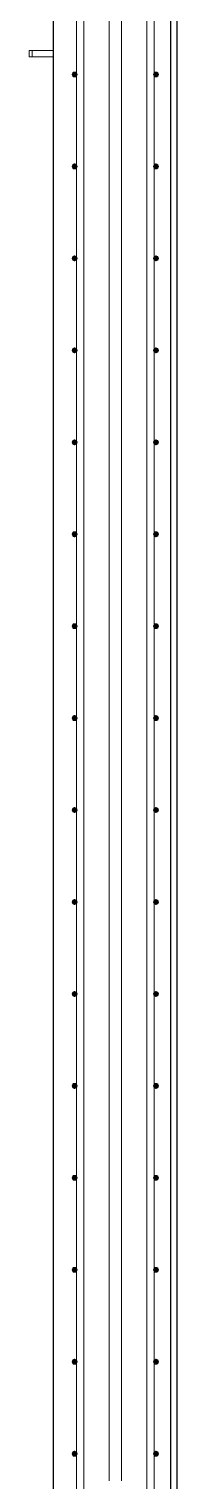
# Model space of a CAD drawing. Header units: millimetres. Extents: x 20 to 15200, y -2824 to 20808.
# Drawn here: x 7450 to 7690, y -213 to 2140 of the extents above; entities that cross this region are included whole.
import ezdxf

# ---------------------------------------------------------------- set-up
doc = ezdxf.new("R2010")
doc.units = ezdxf.units.MM
for name, color, linetype, lineweight in [('A-GENM', 13, 'Continuous', 18), ('A-WALL', 113, 'Continuous', 25), ('S-RBAR', 171, 'Continuous', 18)]:
    doc.layers.add(name, color=color, linetype=linetype, lineweight=lineweight)

# ---------------------------------------------------------------- blocks, each defined once
blk = doc.blocks.new('RR spread anchor face based - RR-SA-2_5-150-1726819-Elevation Right 1')
at = {"layer": 'A-GENM'}
for p, q in [((20224.6, 6510), (20229.6, 6510)), ((20224.6, 6510), (20224.6, 6500)), ((20229.6, 6500), (20224.6, 6500)), ((20229.6, 6510), (20264.6, 6510)), ((20229.6, 6510), (20229.6, 6500)), ((20264.6, 6500), (20229.6, 6500))]:
    blk.add_line(p, q, dxfattribs=at)

msp = doc.modelspace()

# ---------------------------------------------------------------- hatches: boundary and pattern name
at = {"layer": 'S-RBAR'}
for points in [[(7524.4, 2062.4), (7528.4, 2066.4), (7524.4, 2070.4), (7520.4, 2066.4)], [(7656.4, 2062.4), (7660.4, 2066.4), (7656.4, 2070.4), (7652.4, 2066.4)], [(7524.4, 1913.4), (7528.4, 1917.4), (7524.4, 1921.4), (7520.4, 1917.4)], [(7656.4, 1913.4), (7660.4, 1917.4), (7656.4, 1921.4), (7652.4, 1917.4)], [(7524.4, 1764.4), (7528.4, 1768.4), (7524.4, 1772.4), (7520.4, 1768.4)], [(7656.4, 1764.4), (7660.4, 1768.4), (7656.4, 1772.4), (7652.4, 1768.4)], [(7524.4, 1615.3), (7528.4, 1619.3), (7524.4, 1623.3), (7520.4, 1619.3)], [(7656.4, 1615.3), (7660.4, 1619.3), (7656.4, 1623.3), (7652.4, 1619.3)], [(7524.4, 1466.3), (7528.4, 1470.3), (7524.4, 1474.3), (7520.4, 1470.3)], [(7656.4, 1466.3), (7660.4, 1470.3), (7656.4, 1474.3), (7652.4, 1470.3)], [(7524.4, 1317.3), (7528.4, 1321.3), (7524.4, 1325.3), (7520.4, 1321.3)], [(7656.4, 1317.3), (7660.4, 1321.3), (7656.4, 1325.3), (7652.4, 1321.3)], [(7524.4, 1168.3), (7528.4, 1172.3), (7524.4, 1176.3), (7520.4, 1172.3)], [(7656.4, 1168.3), (7660.4, 1172.3), (7656.4, 1176.3), (7652.4, 1172.3)], [(7524.4, 1019.3), (7528.4, 1023.3), (7524.4, 1027.3), (7520.4, 1023.3)], [(7656.4, 1019.3), (7660.4, 1023.3), (7656.4, 1027.3), (7652.4, 1023.3)], [(7524.4, 870.3), (7528.4, 874.3), (7524.4, 878.3), (7520.4, 874.3)], [(7656.4, 870.3), (7660.4, 874.3), (7656.4, 878.3), (7652.4, 874.3)], [(7524.4, 721.2), (7528.4, 725.2), (7524.4, 729.2), (7520.4, 725.2)], [(7656.4, 721.2), (7660.4, 725.2), (7656.4, 729.2), (7652.4, 725.2)], [(7524.4, 572.2), (7528.4, 576.2), (7524.4, 580.2), (7520.4, 576.2)], [(7656.4, 572.2), (7660.4, 576.2), (7656.4, 580.2), (7652.4, 576.2)], [(7524.4, 423.2), (7528.4, 427.2), (7524.4, 431.2), (7520.4, 427.2)], [(7656.4, 423.2), (7660.4, 427.2), (7656.4, 431.2), (7652.4, 427.2)], [(7524.4, 274.2), (7528.4, 278.2), (7524.4, 282.2), (7520.4, 278.2)], [(7656.4, 274.2), (7660.4, 278.2), (7656.4, 282.2), (7652.4, 278.2)], [(7524.4, 125.2), (7528.4, 129.2), (7524.4, 133.2), (7520.4, 129.2)], [(7656.4, 125.2), (7660.4, 129.2), (7656.4, 133.2), (7652.4, 129.2)], [(7524.4, -23.8), (7528.4, -19.8), (7524.4, -15.8), (7520.4, -19.8)], [(7656.4, -23.8), (7660.4, -19.8), (7656.4, -15.8), (7652.4, -19.8)], [(7524.4, -172.9), (7528.4, -168.9), (7524.4, -164.9), (7520.4, -168.9)], [(7656.4, -172.9), (7660.4, -168.9), (7656.4, -164.9), (7652.4, -168.9)]]:
    msp.add_hatch(color=256, dxfattribs=at).paths.add_polyline_path(points)
h = msp.add_hatch(color=256, dxfattribs=at)
edge = h.paths.add_edge_path()
edge.add_arc((7524.4, 2066.4), 4, 0, 360)
h = msp.add_hatch(color=256, dxfattribs=at)
edge = h.paths.add_edge_path()
edge.add_arc((7656.4, 2066.4), 4, 0, 360)
h = msp.add_hatch(color=256, dxfattribs=at)
edge = h.paths.add_edge_path()
edge.add_arc((7524.4, 1917.4), 4, 0, 360)
h = msp.add_hatch(color=256, dxfattribs=at)
edge = h.paths.add_edge_path()
edge.add_arc((7656.4, 1917.4), 4, 0, 360)
h = msp.add_hatch(color=256, dxfattribs=at)
edge = h.paths.add_edge_path()
edge.add_arc((7524.4, 1768.4), 4, 0, 360)
h = msp.add_hatch(color=256, dxfattribs=at)
edge = h.paths.add_edge_path()
edge.add_arc((7656.4, 1768.4), 4, 0, 360)
h = msp.add_hatch(color=256, dxfattribs=at)
edge = h.paths.add_edge_path()
edge.add_arc((7524.4, 1619.3), 4, 0, 360)
h = msp.add_hatch(color=256, dxfattribs=at)
edge = h.paths.add_edge_path()
edge.add_arc((7656.4, 1619.3), 4, 0, 360)
h = msp.add_hatch(color=256, dxfattribs=at)
edge = h.paths.add_edge_path()
edge.add_arc((7524.4, 1470.3), 4, 0, 360)
h = msp.add_hatch(color=256, dxfattribs=at)
edge = h.paths.add_edge_path()
edge.add_arc((7656.4, 1470.3), 4, 0, 360)
h = msp.add_hatch(color=256, dxfattribs=at)
edge = h.paths.add_edge_path()
edge.add_arc((7524.4, 1321.3), 4, 0, 360)
h = msp.add_hatch(color=256, dxfattribs=at)
edge = h.paths.add_edge_path()
edge.add_arc((7656.4, 1321.3), 4, 0, 360)
h = msp.add_hatch(color=256, dxfattribs=at)
edge = h.paths.add_edge_path()
edge.add_arc((7524.4, 1172.3), 4, 0, 360)
h = msp.add_hatch(color=256, dxfattribs=at)
edge = h.paths.add_edge_path()
edge.add_arc((7656.4, 1172.3), 4, 0, 360)
h = msp.add_hatch(color=256, dxfattribs=at)
edge = h.paths.add_edge_path()
edge.add_arc((7524.4, 1023.3), 4, 0, 360)
h = msp.add_hatch(color=256, dxfattribs=at)
edge = h.paths.add_edge_path()
edge.add_arc((7656.4, 1023.3), 4, 0, 360)
h = msp.add_hatch(color=256, dxfattribs=at)
edge = h.paths.add_edge_path()
edge.add_arc((7524.4, 874.3), 4, 0, 360)
h = msp.add_hatch(color=256, dxfattribs=at)
edge = h.paths.add_edge_path()
edge.add_arc((7656.4, 874.3), 4, 0, 360)
h = msp.add_hatch(color=256, dxfattribs=at)
edge = h.paths.add_edge_path()
edge.add_arc((7524.4, 725.2), 4, 0, 360)
h = msp.add_hatch(color=256, dxfattribs=at)
edge = h.paths.add_edge_path()
edge.add_arc((7656.4, 725.2), 4, 0, 360)
h = msp.add_hatch(color=256, dxfattribs=at)
edge = h.paths.add_edge_path()
edge.add_arc((7524.4, 576.2), 4, 0, 360)
h = msp.add_hatch(color=256, dxfattribs=at)
edge = h.paths.add_edge_path()
edge.add_arc((7656.4, 576.2), 4, 0, 360)
h = msp.add_hatch(color=256, dxfattribs=at)
edge = h.paths.add_edge_path()
edge.add_arc((7524.4, 427.2), 4, 0, 360)
h = msp.add_hatch(color=256, dxfattribs=at)
edge = h.paths.add_edge_path()
edge.add_arc((7656.4, 427.2), 4, 0, 360)
h = msp.add_hatch(color=256, dxfattribs=at)
edge = h.paths.add_edge_path()
edge.add_arc((7524.4, 278.2), 4, 0, 360)
h = msp.add_hatch(color=256, dxfattribs=at)
edge = h.paths.add_edge_path()
edge.add_arc((7656.4, 278.2), 4, 0, 360)
h = msp.add_hatch(color=256, dxfattribs=at)
edge = h.paths.add_edge_path()
edge.add_arc((7524.4, 129.2), 4, 0, 360)
h = msp.add_hatch(color=256, dxfattribs=at)
edge = h.paths.add_edge_path()
edge.add_arc((7656.4, 129.2), 4, 0, 360)
h = msp.add_hatch(color=256, dxfattribs=at)
edge = h.paths.add_edge_path()
edge.add_arc((7524.4, -19.8), 4, 0, 360)
h = msp.add_hatch(color=256, dxfattribs=at)
edge = h.paths.add_edge_path()
edge.add_arc((7656.4, -19.8), 4, 0, 360)
h = msp.add_hatch(color=256, dxfattribs=at)
edge = h.paths.add_edge_path()
edge.add_arc((7524.4, -168.9), 4, 0, 360)
h = msp.add_hatch(color=256, dxfattribs=at)
edge = h.paths.add_edge_path()
edge.add_arc((7656.4, -168.9), 4, 0, 360)

# ---------------------------------------------------------------- linework, layer by layer
at = {"layer": 'A-WALL'}
for p, q in [((7490.4, -1395), (7490.4, 7085)), ((7680.4, -1395), (7680.4, 3650)), ((7690.4, 3650), (7690.4, -1395))]:
    msp.add_line(p, q, dxfattribs=at)
at = {"layer": 'S-RBAR'}
for p, q in [((7527.5, -1365), (7527.5, 7435)), ((7539.5, -1365), (7539.5, 7435)), ((7580.5, 573.9), (7580.5, 7423)), ((7600.5, 573.9), (7600.5, 7423)), ((7641.3, -1365), (7641.3, 7435)), ((7653.3, -1365), (7653.3, 7435)), ((7524.4, 2070.4), (7520.4, 2066.4)), ((7520.4, 2066.4), (7524.4, 2062.4)), ((7528.4, 2066.4), (7524.4, 2070.4)), ((7524.4, 2062.4), (7528.4, 2066.4)), ((7656.4, 2070.4), (7652.4, 2066.4)), ((7652.4, 2066.4), (7656.4, 2062.4)), ((7660.4, 2066.4), (7656.4, 2070.4)), ((7656.4, 2062.4), (7660.4, 2066.4)), ((7524.4, 1921.4), (7520.4, 1917.4)), ((7520.4, 1917.4), (7524.4, 1913.4)), ((7528.4, 1917.4), (7524.4, 1921.4)), ((7524.4, 1913.4), (7528.4, 1917.4)), ((7656.4, 1921.4), (7652.4, 1917.4)), ((7652.4, 1917.4), (7656.4, 1913.4)), ((7660.4, 1917.4), (7656.4, 1921.4)), ((7656.4, 1913.4), (7660.4, 1917.4)), ((7524.4, 1772.4), (7520.4, 1768.4)), ((7520.4, 1768.4), (7524.4, 1764.4)), ((7528.4, 1768.4), (7524.4, 1772.4)), ((7524.4, 1764.4), (7528.4, 1768.4)), ((7656.4, 1772.4), (7652.4, 1768.4)), ((7652.4, 1768.4), (7656.4, 1764.4)), ((7660.4, 1768.4), (7656.4, 1772.4)), ((7656.4, 1764.4), (7660.4, 1768.4)), ((7524.4, 1623.3), (7520.4, 1619.3)), ((7520.4, 1619.3), (7524.4, 1615.3)), ((7528.4, 1619.3), (7524.4, 1623.3)), ((7524.4, 1615.3), (7528.4, 1619.3)), ((7656.4, 1623.3), (7652.4, 1619.3)), ((7652.4, 1619.3), (7656.4, 1615.3)), ((7660.4, 1619.3), (7656.4, 1623.3)), ((7656.4, 1615.3), (7660.4, 1619.3)), ((7524.4, 1474.3), (7520.4, 1470.3)), ((7520.4, 1470.3), (7524.4, 1466.3)), ((7528.4, 1470.3), (7524.4, 1474.3)), ((7524.4, 1466.3), (7528.4, 1470.3)), ((7656.4, 1474.3), (7652.4, 1470.3)), ((7652.4, 1470.3), (7656.4, 1466.3)), ((7660.4, 1470.3), (7656.4, 1474.3)), ((7656.4, 1466.3), (7660.4, 1470.3)), ((7524.4, 1325.3), (7520.4, 1321.3)), ((7520.4, 1321.3), (7524.4, 1317.3)), ((7528.4, 1321.3), (7524.4, 1325.3)), ((7524.4, 1317.3), (7528.4, 1321.3)), ((7656.4, 1325.3), (7652.4, 1321.3)), ((7652.4, 1321.3), (7656.4, 1317.3)), ((7660.4, 1321.3), (7656.4, 1325.3)), ((7656.4, 1317.3), (7660.4, 1321.3)), ((7524.4, 1176.3), (7520.4, 1172.3)), ((7520.4, 1172.3), (7524.4, 1168.3)), ((7528.4, 1172.3), (7524.4, 1176.3)), ((7524.4, 1168.3), (7528.4, 1172.3)), ((7656.4, 1176.3), (7652.4, 1172.3)), ((7652.4, 1172.3), (7656.4, 1168.3)), ((7660.4, 1172.3), (7656.4, 1176.3)), ((7656.4, 1168.3), (7660.4, 1172.3)), ((7524.4, 1027.3), (7520.4, 1023.3)), ((7520.4, 1023.3), (7524.4, 1019.3)), ((7528.4, 1023.3), (7524.4, 1027.3)), ((7524.4, 1019.3), (7528.4, 1023.3)), ((7656.4, 1027.3), (7652.4, 1023.3)), ((7652.4, 1023.3), (7656.4, 1019.3)), ((7660.4, 1023.3), (7656.4, 1027.3)), ((7656.4, 1019.3), (7660.4, 1023.3)), ((7524.4, 878.3), (7520.4, 874.3)), ((7520.4, 874.3), (7524.4, 870.3)), ((7528.4, 874.3), (7524.4, 878.3)), ((7524.4, 870.3), (7528.4, 874.3)), ((7656.4, 878.3), (7652.4, 874.3)), ((7652.4, 874.3), (7656.4, 870.3)), ((7660.4, 874.3), (7656.4, 878.3)), ((7656.4, 870.3), (7660.4, 874.3)), ((7524.4, 729.2), (7520.4, 725.2)), ((7520.4, 725.2), (7524.4, 721.2)), ((7528.4, 725.2), (7524.4, 729.2)), ((7524.4, 721.2), (7528.4, 725.2)), ((7656.4, 729.2), (7652.4, 725.2)), ((7652.4, 725.2), (7656.4, 721.2)), ((7660.4, 725.2), (7656.4, 729.2)), ((7656.4, 721.2), (7660.4, 725.2)), ((7524.4, 580.2), (7520.4, 576.2)), ((7520.4, 576.2), (7524.4, 572.2)), ((7528.4, 576.2), (7524.4, 580.2)), ((7524.4, 572.2), (7528.4, 576.2)), ((7580.5, 573.9), (7580.5, 567.3)), ((7580.5, -213), (7580.5, 567.3)), ((7600.5, 573.9), (7600.5, 567.3)), ((7600.5, -213), (7600.5, 567.3)), ((7656.4, 580.2), (7652.4, 576.2)), ((7652.4, 576.2), (7656.4, 572.2)), ((7660.4, 576.2), (7656.4, 580.2)), ((7656.4, 572.2), (7660.4, 576.2)), ((7524.4, 431.2), (7520.4, 427.2)), ((7520.4, 427.2), (7524.4, 423.2)), ((7528.4, 427.2), (7524.4, 431.2)), ((7524.4, 423.2), (7528.4, 427.2)), ((7656.4, 431.2), (7652.4, 427.2)), ((7652.4, 427.2), (7656.4, 423.2)), ((7660.4, 427.2), (7656.4, 431.2)), ((7656.4, 423.2), (7660.4, 427.2)), ((7524.4, 282.2), (7520.4, 278.2)), ((7520.4, 278.2), (7524.4, 274.2)), ((7528.4, 278.2), (7524.4, 282.2)), ((7524.4, 274.2), (7528.4, 278.2)), ((7656.4, 282.2), (7652.4, 278.2)), ((7652.4, 278.2), (7656.4, 274.2)), ((7660.4, 278.2), (7656.4, 282.2)), ((7656.4, 274.2), (7660.4, 278.2)), ((7524.4, 133.2), (7520.4, 129.2)), ((7520.4, 129.2), (7524.4, 125.2)), ((7528.4, 129.2), (7524.4, 133.2)), ((7524.4, 125.2), (7528.4, 129.2)), ((7656.4, 133.2), (7652.4, 129.2)), ((7652.4, 129.2), (7656.4, 125.2)), ((7660.4, 129.2), (7656.4, 133.2)), ((7656.4, 125.2), (7660.4, 129.2)), ((7524.4, -15.8), (7520.4, -19.8)), ((7520.4, -19.8), (7524.4, -23.8)), ((7528.4, -19.8), (7524.4, -15.8)), ((7524.4, -23.8), (7528.4, -19.8)), ((7656.4, -15.8), (7652.4, -19.8)), ((7652.4, -19.8), (7656.4, -23.8)), ((7660.4, -19.8), (7656.4, -15.8)), ((7656.4, -23.8), (7660.4, -19.8)), ((7524.4, -164.9), (7520.4, -168.9)), ((7520.4, -168.9), (7524.4, -172.9)), ((7528.4, -168.9), (7524.4, -164.9)), ((7524.4, -172.9), (7528.4, -168.9)), ((7656.4, -164.9), (7652.4, -168.9)), ((7652.4, -168.9), (7656.4, -172.9)), ((7660.4, -168.9), (7656.4, -164.9)), ((7656.4, -172.9), (7660.4, -168.9))]:
    msp.add_line(p, q, dxfattribs=at)
for centre in [(7524.4, 2066.4), (7656.4, 2066.4), (7524.4, 1917.4), (7656.4, 1917.4), (7524.4, 1768.4), (7656.4, 1768.4), (7524.4, 1619.3), (7656.4, 1619.3), (7524.4, 1470.3), (7656.4, 1470.3), (7524.4, 1321.3), (7656.4, 1321.3), (7524.4, 1172.3), (7656.4, 1172.3), (7524.4, 1023.3), (7656.4, 1023.3), (7524.4, 874.3), (7656.4, 874.3), (7524.4, 725.2), (7656.4, 725.2), (7524.4, 576.2), (7656.4, 576.2), (7524.4, 427.2), (7656.4, 427.2), (7524.4, 278.2), (7656.4, 278.2), (7524.4, 129.2), (7656.4, 129.2), (7524.4, -19.8), (7656.4, -19.8), (7524.4, -168.9), (7656.4, -168.9)]:
    msp.add_circle(centre, 4, dxfattribs=at)

# ---------------------------------------------------------------- block references
at = {"layer": 'A-GENM'}
msp.add_blockref('RR spread anchor face based - RR-SA-2_5-150-1726819-Elevation Right 1', (-12774.1, -4405), dxfattribs=at)

doc.saveas('drawing.dxf')
